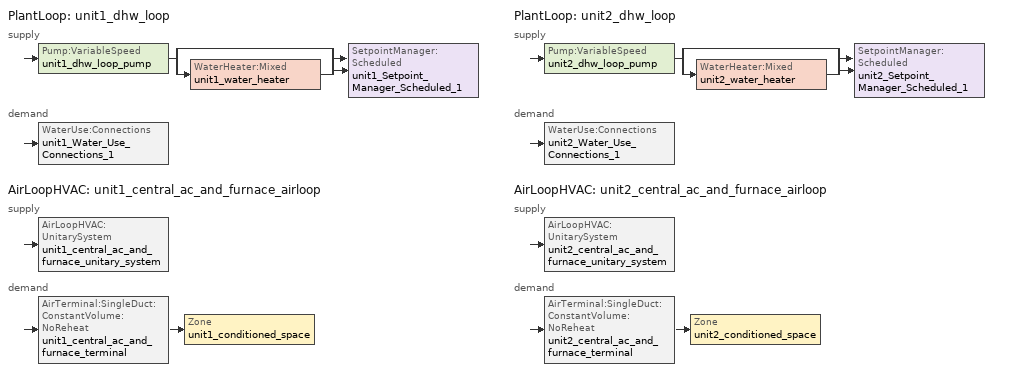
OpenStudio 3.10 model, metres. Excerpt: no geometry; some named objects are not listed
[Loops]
PlantLoop 'unit1_dhw_loop'
 supply: Pump:VariableSpeed 'unit1_dhw_loop_pump' > split
  | bypass
  | WaterHeater:Mixed 'unit1_water_heater'
  join > SetpointManager:Scheduled 'unit1_Setpoint_Manager_Scheduled_1'
 demand: WaterUse:Connections 'unit1_Water_Use_Connections_1'
AirLoopHVAC 'unit1_central_ac_and_furnace_airloop'
 supply: AirLoopHVAC:UnitarySystem 'unit1_central_ac_and_furnace_unitary_system'
 demand: AirTerminal:SingleDuct:ConstantVolume:NoReheat 'unit1_central_ac_and_furnace_terminal' > Zone 'unit1_conditioned_space'
PlantLoop 'unit2_dhw_loop'
 supply: Pump:VariableSpeed 'unit2_dhw_loop_pump' > split
  | bypass
  | WaterHeater:Mixed 'unit2_water_heater'
  join > SetpointManager:Scheduled 'unit2_Setpoint_Manager_Scheduled_1'
 demand: WaterUse:Connections 'unit2_Water_Use_Connections_1'
AirLoopHVAC 'unit2_central_ac_and_furnace_airloop'
 supply: AirLoopHVAC:UnitarySystem 'unit2_central_ac_and_furnace_unitary_system'
 demand: AirTerminal:SingleDuct:ConstantVolume:NoReheat 'unit2_central_ac_and_furnace_terminal' > Zone 'unit2_conditioned_space'
[EnergyManagementSystem:ProgramCallingManager]
unit1_infil_program_calling_manager: BeginZoneTimestepAfterInitHeatBalance; unit1_infil_program
unit1_crawlspace_unvented_1_duct_leakage_imbalance_infil_program_calling_manager: BeginZoneTimestepAfterInitHeatBalance; unit1_crawlspace_unvented_1_duct_leakage_imbalance_infil_program
unit1_natural_vent_program_calling_manager: BeginZoneTimestepAfterInitHeatBalance; unit1_natural_vent_program
unit1_central_ac_and_furnace_airloop_0_duct_program_calling_manager: EndOfSystemTimestepAfterHVACReporting; unit1_central_ac_and_furnace_airloop_0_duct_program
unit1_fridge_schedule_program_calling_manager: BeginZoneTimestepAfterInitHeatBalance; unit1_fridge_schedule_program
unit1_water_heater_EC_adj_ProgramManager: EndOfSystemTimestepBeforeHVACReporting; unit1_water_heater_EC_adj
unit1_central_ac_and_furnace_supply_fan_disaggregate_program_calling_manager_1: EndOfSystemTimestepBeforeHVACReporting; unit1_central_ac_and_furnace_supply_fan_disaggregate_program_1
unit1_central_ac_and_furnace_supply_fan_disaggregate_program_calling_manager: EndOfSystemTimestepBeforeHVACReporting; unit1_central_ac_and_furnace_supply_fan_disaggregate_program
unit2_infil_program_calling_manager: BeginZoneTimestepAfterInitHeatBalance; unit2_infil_program
unit2_crawlspace_unvented_1_duct_leakage_imbalance_infil_program_calling_manager: BeginZoneTimestepAfterInitHeatBalance; unit2_crawlspace_unvented_1_duct_leakage_imbalance_infil_program
unit2_natural_vent_program_calling_manager: BeginZoneTimestepAfterInitHeatBalance; unit2_natural_vent_program
unit2_central_ac_and_furnace_airloop_0_duct_program_calling_manager: EndOfSystemTimestepAfterHVACReporting; unit2_central_ac_and_furnace_airloop_0_duct_program
unit2_fridge_schedule_program_calling_manager: BeginZoneTimestepAfterInitHeatBalance; unit2_fridge_schedule_program
unit2_water_heater_EC_adj_ProgramManager: EndOfSystemTimestepBeforeHVACReporting; unit2_water_heater_EC_adj
unit2_central_ac_and_furnace_supply_fan_disaggregate_program_calling_manager_1: EndOfSystemTimestepBeforeHVACReporting; unit2_central_ac_and_furnace_supply_fan_disaggregate_program_1
unit2_central_ac_and_furnace_supply_fan_disaggregate_program_calling_manager: EndOfSystemTimestepBeforeHVACReporting; unit2_central_ac_and_furnace_supply_fan_disaggregate_program
unmet_hours_program_calling_manager: EndOfZoneTimestepBeforeZoneReporting; unmet_hours_program
total_loads_program_calling_manager: EndOfZoneTimestepAfterZoneReporting; total_loads_program
total_airflows_program_calling_manager: EndOfZoneTimestepAfterZoneReporting; total_airflows_program
[EnergyManagementSystem:Sensor]
Name | Output Variable or Output Meter Index Key | Output Variable or Output Meter
unit1_clothes_dryer_exhaust_0_sch_s | unit1_clothes_dryer | Schedule Value
unit1_mech_vent_bath_fan_0_sch_s | unit1_mech_vent_bath_fan_0_schedule | Schedule Value
unit1_mech_vent_range_fan_0_sch_s | unit1_mech_vent_range_fan_0_schedule | Schedule Value
unit1_clg_sp_s | unit1_cooling_setpoint | Schedule Value
unit1_htg_sp_s | unit1_heating_setpoint | Schedule Value
unit1_natural_vent_s | unit1_natural_vent_schedule | Schedule Value
unit1_central_ac_and_furnace_airloop_0_DZ_W_s | unit1_crawlspace___unvented | Zone Mean Air Humidity Ratio
unit1_central_ac_and_furnace_airloop_0_DZ_T_s | unit1_crawlspace___unvented | Zone Air Temperature
unit1_central_ac_and_furnace_airloop_Ra_W_s | unit1_Node_9 | System Node Humidity Ratio
unit1_central_ac_and_furnace_airloop_RA_T_s | unit1_Node_9 | System Node Temperature
unit1_central_ac_and_furnace_airloop_AH_Wout_s | unit1_Node_6 | System Node Humidity Ratio
unit1_central_ac_and_furnace_airloop_AH_Tout_s | unit1_Node_6 | System Node Temperature
unit1_central_ac_and_furnace_airloop_AH_VFR_s | unit1_Node_6 | System Node Current Density Volume Flow Rate
unit1_central_ac_and_furnace_airloop_AH_MFR_s | unit1_Node_6 | System Node Mass Flow Rate
unit1_central_ac_and_furnace_airloop_Fan_RTF_s_1 | unit1_central_ac_and_furnace_supply_fan | Fan Runtime Fraction Speed 2
unit1_central_ac_and_furnace_airloop_Fan_RTF_s | unit1_central_ac_and_furnace_supply_fan | Fan Runtime Fraction Speed 1
unit1_cool_season | unit1_cooling_season_schedule | Schedule Value
unit1_tout_s | unit1_conditioned_space | Zone Outdoor Air Drybulb Temperature
unit1_tin_s; unit1_fridge_tin_s | unit1_conditioned_space | Zone Mean Air Temperature
unit1_site_vw_s; unit2_site_vw_s |  | Site Wind Speed
unit1_win_s | unit1_conditioned_space | Zone Air Humidity Ratio
unit1_out_wt_s; unit2_out_wt_s |  | Site Outdoor Air Humidity Ratio
unit1_out_pb_s; unit2_out_pb_s |  | Site Outdoor Air Barometric Pressure
unit1_water_heater_off_cycle_parasitic | unit1_water_heater | Water Heater Off Cycle Parasitic Electricity Rate
unit1_water_heater_on_cycle_parasitic | unit1_water_heater | Water Heater On Cycle Parasitic Electricity Rate
unit1_water_heater_energy | unit1_water_heater | Water Heater NaturalGas Rate
unit1_central_ac_and_furnace_htg_coil_s | unit1_central_ac_and_furnace_htg_coil | Heating Coil Heating Energy
unit1_central_ac_and_furnace_supply_fan_s_1; unit1_central_ac_and_furnace_supply_fan_s | unit1_central_ac_and_furnace_supply_fan | Fan Electricity Energy
unit1_central_ac_and_furnace_clg_coil_s | unit1_central_ac_and_furnace_clg_coil | Cooling Coil Total Cooling Energy
unit2_clothes_dryer_exhaust_0_sch_s | unit2_clothes_dryer | Schedule Value
unit2_mech_vent_bath_fan_0_sch_s | unit2_mech_vent_bath_fan_0_schedule | Schedule Value
unit2_clg_sp_s | unit2_cooling_setpoint | Schedule Value
unit2_htg_sp_s | unit2_heating_setpoint | Schedule Value
unit2_natural_vent_s | unit2_natural_vent_schedule | Schedule Value
unit2_mech_vent_range_fan_0_sch_s | unit2_mech_vent_range_fan_0_schedule | Schedule Value
unit2_central_ac_and_furnace_airloop_0_DZ_W_s | unit2_crawlspace___unvented | Zone Mean Air Humidity Ratio
unit2_central_ac_and_furnace_airloop_0_DZ_T_s | unit2_crawlspace___unvented | Zone Air Temperature
unit2_central_ac_and_furnace_airloop_Ra_W_s | unit2_Node_9 | System Node Humidity Ratio
unit2_central_ac_and_furnace_airloop_RA_T_s | unit2_Node_9 | System Node Temperature
unit2_central_ac_and_furnace_airloop_AH_Wout_s | unit2_Node_6 | System Node Humidity Ratio
unit2_central_ac_and_furnace_airloop_AH_Tout_s | unit2_Node_6 | System Node Temperature
unit2_central_ac_and_furnace_airloop_AH_VFR_s | unit2_Node_6 | System Node Current Density Volume Flow Rate
unit2_central_ac_and_furnace_airloop_AH_MFR_s | unit2_Node_6 | System Node Mass Flow Rate
unit2_central_ac_and_furnace_airloop_Fan_RTF_s_1 | unit2_central_ac_and_furnace_supply_fan | Fan Runtime Fraction Speed 2
unit2_central_ac_and_furnace_airloop_Fan_RTF_s | unit2_central_ac_and_furnace_supply_fan | Fan Runtime Fraction Speed 1
unit2_cool_season | unit2_cooling_season_schedule | Schedule Value
unit2_tout_s | unit2_conditioned_space | Zone Outdoor Air Drybulb Temperature
unit2_tin_s; unit2_fridge_tin_s | unit2_conditioned_space | Zone Mean Air Temperature
unit2_win_s | unit2_conditioned_space | Zone Air Humidity Ratio
unit2_water_heater_off_cycle_parasitic | unit2_water_heater | Water Heater Off Cycle Parasitic Electricity Rate
unit2_water_heater_on_cycle_parasitic | unit2_water_heater | Water Heater On Cycle Parasitic Electricity Rate
unit2_water_heater_energy | unit2_water_heater | Water Heater NaturalGas Rate
unit2_central_ac_and_furnace_htg_coil_s | unit2_central_ac_and_furnace_htg_coil | Heating Coil Heating Energy
unit2_central_ac_and_furnace_supply_fan_s_1; unit2_central_ac_and_furnace_supply_fan_s | unit2_central_ac_and_furnace_supply_fan | Fan Electricity Energy
unit2_central_ac_and_furnace_clg_coil_s | unit2_central_ac_and_furnace_clg_coil | Cooling Coil Total Cooling Energy
unit1_conditioned_space_htg_unmet_s | unit1_conditioned_space | Zone Heating Setpoint Not Met Time
unit1_conditioned_space_clg_unmet_s | unit1_conditioned_space | Zone Cooling Setpoint Not Met Time
unit2_conditioned_space_htg_unmet_s | unit2_conditioned_space | Zone Heating Setpoint Not Met Time
unit2_conditioned_space_clg_unmet_s | unit2_conditioned_space | Zone Cooling Setpoint Not Met Time
htg_load_cond |  | Heating:EnergyTransfer:Zone:UNIT1_CONDITIONED_SPACE
clg_load_cond |  | Cooling:EnergyTransfer:Zone:UNIT1_CONDITIONED_SPACE
htg_load_duct |  | Heating:EnergyTransfer:Zone:UNIT1_CENTRAL_AC_AND_FURNACE_AIRLOOP_RET_AIR_ZONE
clg_load_duct |  | Cooling:EnergyTransfer:Zone:UNIT1_CENTRAL_AC_AND_FURNACE_AIRLOOP_RET_AIR_ZONE
htg_load_cond_1 |  | Heating:EnergyTransfer:Zone:UNIT2_CONDITIONED_SPACE
clg_load_cond_1 |  | Cooling:EnergyTransfer:Zone:UNIT2_CONDITIONED_SPACE
htg_load_duct_1 |  | Heating:EnergyTransfer:Zone:UNIT2_CENTRAL_AC_AND_FURNACE_AIRLOOP_RET_AIR_ZONE
clg_load_duct_1 |  | Cooling:EnergyTransfer:Zone:UNIT2_CENTRAL_AC_AND_FURNACE_AIRLOOP_RET_AIR_ZONE
[ElectricEquipment:Definition] Design Level Calculation Method=EquipmentLevel
Name | Design Level {W} | Fraction Latent | Fraction Radiant | Fraction Lost
unit1_dishwasher | 1239.2 | 0.3 | 0.18 | 0.4
unit1_clothes_washer | 1633.53 | 0.03 | 0.162 | 0.7
unit2_dishwasher | 1738.7 | 0.3 | 0.18 | 0.4
unit2_clothes_washer | 1137.65 | 0.03 | 0.162 | 0.7
[EnergyManagementSystem:Actuator]
Name | Actuated Component | Actuated Component Type | Actuated Component Control Type | Zone or Space
unit1_infil_flow_act | unit1_infil_flow | Zone Infiltration | Air Exchange Flow Rate
unit1_mech_vent_house_fan_latent_load_act | unit1_mech_vent_house_fan_latent_load | OtherEquipment | Power Level | unit1_conditioned_space_1
unit1_mech_vent_house_fan_sensible_load_act | unit1_mech_vent_house_fan_sensible_load | OtherEquipment | Power Level | unit1_conditioned_space_1
unit1_mech_vent_house_fan_cfis_act | unit1_mech_vent_house_fan_cfis | ElectricEquipment | Electricity Rate | unit1_conditioned_space_1
unit1_crawlspace_unvented_1_duct_leakage_imbalance_infil_flow_act | unit1_crawlspace_unvented_1_duct_leakage_imbalance_infil_flow | Zone Infiltration | Air Exchange Flow Rate
unit1_whole_house_fan_mix_act | unit1_whole_house_fan_mix | ZoneMixing | Air Exchange Flow Rate
unit1_whole_house_fan_act | unit1_whole_house_fan | ElectricEquipment | Electricity Rate | unit1_conditioned_space_1
unit1_whole_house_fan_flow_act | unit1_whole_house_fan_flow | Zone Infiltration | Air Exchange Flow Rate
unit1_natural_vent_flow_act | unit1_natural_vent_flow | Zone Infiltration | Air Exchange Flow Rate
unit1_central_ac_and_furnace_airloop_0_ZoneMixCondToDZ_mix_act | unit1_central_ac_and_furnace_airloop_0_ZoneMixCondToDZ_mix | ZoneMixing | Air Exchange Flow Rate
unit1_central_ac_and_furnace_airloop_0_ZoneMixDZToCond_mix_act | unit1_central_ac_and_furnace_airloop_0_ZoneMixDZToCond_mix | ZoneMixing | Air Exchange Flow Rate
[Zone equipment]
unit1_conditioned_space: unit1_central_ac_and_furnace_terminal
unit2_conditioned_space: unit2_central_ac_and_furnace_terminal
[Sizing:Zone] Zone Cooling Design Supply Air Temperature Input Method=SupplyAirTemperature; Zone Cooling Design Supply Air Temperature {C}=14; Zone Cooling Design Supply Air Temperature Difference {deltaC}=11.11; Zone Heating Design Supply Air Temperature Input Method=SupplyAirTemperature; Zone Heating Design Supply Air Temperature {C}=40; Zone Heating Design Supply Air Temperature Difference {deltaC}=11.11; Zone Cooling Design Supply Air Humidity Ratio {kg-H2O/kg-air}=0.0085; Zone Heating Design Supply Air Humidity Ratio {kg-H2O/kg-air}=0.008; Cooling Design Air Flow Method=DesignDay; Heating Design Air Flow Method=DesignDay; Account for Dedicated Outdoor Air System=No; Dedicated Outdoor Air System Control Strategy=NeutralSupplyAir; Dedicated Outdoor Air Low Setpoint Temperature for Design {C}=autosize; Dedicated Outdoor Air High Setpoint Temperature for Design {C}=autosize; Zone Load Sizing Method=Sensible Load Only No Latent Load; Zone Latent Cooling Design Supply Air Humidity Ratio Input Method=HumidityRatioDifference; Zone Cooling Design Supply Air Humidity Ratio Difference {kgWater/kgDryAir}=0.005; Zone Latent Heating Design Supply Air Humidity Ratio Input Method=HumidityRatioDifference; Zone Humidification Design Supply Air Humidity Ratio Difference {kgWater/kgDryAir}=0.005; Sizing Option=Coincident
unit1_conditioned_space; unit2_conditioned_space
[WaterUse:Equipment:Definition]
Name | Peak Flow Rate {m3/s} | Target Temperature Schedule
unit1_dishwasher | 1.48444e-05
unit1_clothes_washer | 1.21998e-05
unit1_dhw_distribution_waste | 6.89273e-06 | unit1_mixed_water_temperature_schedule
unit1_dhw_fixtures | 1.69928e-05 | unit1_mixed_water_temperature_schedule
unit2_dishwasher | 1.60276e-05
unit2_clothes_washer | 1.82607e-05
unit2_dhw_distribution_waste | 7.46528e-06 | unit2_mixed_water_temperature_schedule
unit2_dhw_fixtures | 1.84043e-05 | unit2_mixed_water_temperature_schedule
[WaterUse:Connections] Drain Water Heat Exchanger Type=None; Drain Water Heat Exchanger Destination=Plant
Name | Water Use Equipment Name 1 | Water Use Equipment Name 2 | Water Use Equipment Name 3 | Water Use Equipment Name 4
unit1_Water_Use_Connections_1 | unit1_dhw_fixtures | unit1_dhw_distribution_waste | unit1_clothes_washer | unit1_dishwasher
unit2_Water_Use_Connections_1 | unit2_dhw_fixtures | unit2_dhw_distribution_waste | unit2_clothes_washer | unit2_dishwasher
[WaterHeater:Sizing] Design Mode=PeakDraw; Time Storage Can Meet Peak Draw {hr}=0.538503; Time for Tank Recovery {hr}=0; Nominal Tank Volume for Autosizing Plant Connections {m3}=1
unit1_water_heater; unit2_water_heater
[WaterHeater:Mixed] Tank Volume {m3}=0.107884; Deadband Temperature Difference {deltaC}=2; Maximum Temperature Limit {C}=99; Heater Control Type=Cycle; Heater Maximum Capacity {W}=10550.6; Heater Minimum Capacity {W}=0; Heater Fuel Type=NaturalGas; Heater Thermal Efficiency=0.785176; Off Cycle Parasitic Fuel Consumption Rate {W}=0; Off Cycle Parasitic Fuel Type=Electricity; Off Cycle Parasitic Heat Fraction to Tank=0; On Cycle Parasitic Fuel Consumption Rate {W}=0; On Cycle Parasitic Fuel Type=Electricity; On Cycle Parasitic Heat Fraction to Tank=0; Ambient Temperature Indicator=ThermalZone; Off Cycle Loss Coefficient to Ambient Temperature {W/K}=2.30013; Off Cycle Loss Fraction to Thermal Zone=0.91; On Cycle Loss Coefficient to Ambient Temperature {W/K}=2.30013; On Cycle Loss Fraction to Thermal Zone=1; Use Side Effectiveness=1; Source Side Effectiveness=1; Use Side Design Flow Rate {m3/s}=autosize; Source Side Design Flow Rate {m3/s}=autosize; Indirect Water Heating Recovery Time {hr}=1.5; Source Side Flow Control Mode=IndirectHeatPrimarySetpoint
Name | Setpoint Temperature Schedule | Ambient Temperature Thermal Zone
unit1_water_heater | unit1_water_heater_setpoint | unit1_conditioned_space
unit2_water_heater | unit2_water_heater_setpoint | unit2_conditioned_space
[SetpointManager:Scheduled] Control Variable=Temperature
Name | Schedule | Setpoint Node or NodeList
unit1_Setpoint_Manager_Scheduled_1 | unit1_dhw_temp | unit1_Node_12
unit2_Setpoint_Manager_Scheduled_1 | unit2_dhw_temp | unit2_Node_12
[Pump:VariableSpeed] Rated Flow Rate {m3/s}=0.01; Rated Pump Head {Pa}=1; Rated Power Consumption {W}=0; Motor Efficiency=0.85; Fraction of Motor Inefficiencies to Fluid Stream=0; Coefficient 1 of the Part Load Performance Curve=0; Coefficient 2 of the Part Load Performance Curve=1; Coefficient 3 of the Part Load Performance Curve=0; Coefficient 4 of the Part Load Performance Curve=0; Minimum Flow Rate {m3/s}=0; Pump Control Type=Intermittent; Skin Loss Radiative Fraction=0.5; Design Power Sizing Method=PowerPerFlowPerPressure; Design Electric Power per Unit Flow Rate {W/(m3/s)}=348701.1; Design Shaft Power per Unit Flow Rate per Unit Head {W-s/m3-Pa}=1.28205; Design Minimum Flow Rate Fraction=0
unit1_dhw_loop_pump; unit2_dhw_loop_pump
[Sizing:Plant] Loop Type=Heating; Design Loop Exit Temperature {C}=52.6667; Loop Design Temperature Difference {deltaC}=5.55556; Sizing Option=NonCoincident; Zone Timesteps in Averaging Window=1; Coincident Sizing Factor Mode=None
unit1_dhw_loop; unit2_dhw_loop
[PlantLoop] Fluid Type=Water; Glycol Concentration=0; Maximum Loop Flow Rate {m3/s}=0.01; Plant Loop Volume {m3}=0.003; Load Distribution Scheme=Optimal
unit1_dhw_loop; unit2_dhw_loop
[AirTerminal:SingleDuct:ConstantVolume:NoReheat] Maximum Air Flow Rate {m3/s}=0.282697
Name | Availability Schedule
unit1_central_ac_and_furnace_terminal | Always On Discrete
unit2_central_ac_and_furnace_terminal | unit2_Always_On_Discrete
[Sizing:System] Central Heating Maximum System Air Flow Ratio=0.3; Preheat Design Temperature {C}=7; Preheat Design Humidity Ratio {kg-H2O/kg-Air}=0.008; Precool Design Temperature {C}=12.8; Precool Design Humidity Ratio {kg-H2O/kg-Air}=0.008; Central Cooling Design Supply Air Temperature {C}=12.8; Central Heating Design Supply Air Temperature {C}=16.7; 100% Outdoor Air in Cooling=Yes; 100% Outdoor Air in Heating=Yes; Central Cooling Design Supply Air Humidity Ratio {kg-H2O/kg-Air}=0.0085; Zone Maximum Outdoor Air Fraction=1; Cooling Supply Air Flow Rate Per Floor Area {m3/s-m2}=0.00996765; Cooling Fraction of Autosized Cooling Supply Air Flow Rate=1; Cooling Supply Air Flow Rate Per Unit Cooling Capacity {m3/s-W}=3.94755e-05; Heating Supply Air Flow Rate Per Floor Area {m3/s-m2}=0.00996765; Heating Fraction of Autosized Heating Supply Air Flow Rate=1; Heating Fraction of Autosized Cooling Supply Air Flow Rate=1; Heating Supply Air Flow Rate Per Unit Heating Capacity {m3/s-W}=3.15882e-05; Cooling Design Capacity Method=CoolingDesignCapacity; Cooling Design Capacity {W}=autosize; Cooling Design Capacity Per Floor Area {W/m2}=234.7; Fraction of Autosized Cooling Design Capacity=1; Heating Design Capacity Method=HeatingDesignCapacity; Heating Design Capacity {W}=autosize; Heating Design Capacity Per Floor Area {W/m2}=157; Fraction of Autosized Heating Design Capacity=1; Central Cooling Capacity Control Method=OnOff; Occupant Diversity=autosize
unit1_central_ac_and_furnace_airloop; unit2_central_ac_and_furnace_airloop
[AirLoopHVAC] Design Supply Air Flow Rate {m3/s}=0.282697; Design Return Air Flow Fraction of Supply Air Flow=1
Name | Availability Schedule
unit1_central_ac_and_furnace_airloop | Always On Discrete
unit2_central_ac_and_furnace_airloop | unit2_Always_On_Discrete
[AirLoopHVAC:UnitarySystem] Control Type=Load; Dehumidification Control Type=None; Fan Placement=BlowThrough; DX Heating Coil Sizing Ratio=1; Use DOAS DX Cooling Coil=No; DOAS DX Cooling Coil Leaving Minimum Air Temperature {C}=2; Latent Load Control=SensibleOnlyLoadControl; Supply Air Flow Rate Method During Cooling Operation=SupplyAirFlowRate; Supply Air Flow Rate During Cooling Operation {m3/s}=0.165654; Supply Air Flow Rate Method During Heating Operation=SupplyAirFlowRate; Supply Air Flow Rate During Heating Operation {m3/s}=0.282697; Supply Air Flow Rate Method When No Cooling or Heating is Required=SupplyAirFlowRate; Supply Air Flow Rate When No Cooling or Heating is Required {m3/s}=0; No Load Supply Air Flow Rate Control Set To Low Speed=Yes; Maximum Supply Air Temperature {C}=48.8889; Maximum Outdoor Dry-Bulb Temperature for Supplemental Heater Operation {C}=21; Ancilliary On-Cycle Electric Power {W}=0; Ancilliary Off-Cycle Electric Power {W}=0
Name | Controlling Zone or Thermostat Location | Availability Schedule | Supply Fan | Supply Air Fan Operating Mode Schedule | Heating Coil | Cooling Coil
unit1_central_ac_and_furnace_unitary_system | unit1_conditioned_space | Always On Discrete | unit1_central_ac_and_furnace_supply_fan | unit1_central_ac_and_furnace_auto_fan_schedule | unit1_central_ac_and_furnace_htg_coil | unit1_central_ac_and_furnace_clg_coil
unit2_central_ac_and_furnace_unitary_system | unit2_conditioned_space | unit2_Always_On_Discrete | unit2_central_ac_and_furnace_supply_fan | unit2_central_ac_and_furnace_auto_fan_schedule | unit2_central_ac_and_furnace_htg_coil | unit2_central_ac_and_furnace_clg_coil
[Coil:Cooling:DX:SingleSpeed] Rated Total Cooling Capacity {W}=3592.54; Rated Sensible Heat Ratio=0.708; Rated COP {W/W}=3.76393; Rated Air Flow Rate {m3/s}=0.18417; Rated Evaporator Fan Power Per Volume Flow Rate 2017 {W/(m3/s)}=773.3; Rated Evaporator Fan Power Per Volume Flow Rate 2023 {W/(m3/s)}=934.4; Minimum Outdoor Dry-Bulb Temperature for Compressor Operation {C}=-25; Nominal Time for Condensate Removal to Begin {s}=1000; Ratio of Initial Moisture Evaporation Rate and Steady State Latent Capacity=1.5; Maximum Cycling Rate {cycles/hr}=3; Latent Capacity Time Constant {s}=45; Condenser Type=AirCooled; Evaporative Condenser Effectiveness=0.9; Evaporative Condenser Air Flow Rate {m3/s}=autosize; Evaporative Condenser Pump Rated Power Consumption {W}=autosize; Crankcase Heater Capacity {W}=9.75583; Maximum Outdoor Dry-Bulb Temperature for Crankcase Heater Operation {C}=10; Basin Heater Capacity {W/K}=0; Basin Heater Setpoint Temperature {C}=2
Name | Availability Schedule | Total Cooling Capacity Function of Temperature Curve | Total Cooling Capacity Function of Flow Fraction Curve | Energy Input Ratio Function of Temperature Curve | Energy Input Ratio Function of Flow Fraction Curve | Part Load Fraction Correlation Curve
unit1_central_ac_and_furnace_clg_coil | Always On Discrete | unit1_Cool_CAP_fT1 | unit1_Cool_CAP_fFF1 | unit1_Cool_EIR_fT1 | unit1_Cool_EIR_fFF1 | unit1_Cool_PLF_fPLR1
unit2_central_ac_and_furnace_clg_coil | unit2_Always_On_Discrete | unit2_Cool_CAP_fT1 | unit2_Cool_CAP_fFF1 | unit2_Cool_EIR_fT1 | unit2_Cool_EIR_fFF1 | unit2_Cool_PLF_fPLR1
[Coil:Heating:Gas] Gas Burner Efficiency=0.78; Nominal Capacity {W}=8776.31; On Cycle Parasitic Electric Load {W}=0; Off Cycle Parasitic Gas Load {W}=0; Fuel Type=NaturalGas
Name | Availability Schedule
unit1_central_ac_and_furnace_htg_coil | Always On Discrete
unit2_central_ac_and_furnace_htg_coil | unit2_Always_On_Discrete
[Schedule:Constant]
Name | Value
unit1_mixed_water_temperature_schedule; unit2_mixed_water_temperature_schedule | 40.5556
unit1_water_heater_setpoint; unit1_dhw_temp; unit2_water_heater_setpoint; unit2_dhw_temp | 52.6667
unit1_central_ac_and_furnace_auto_fan_schedule; unit2_central_ac_and_furnace_auto_fan_schedule | 0
Always On Discrete; unit2_Always_On_Discrete | 1
[Schedule:File] Rows to Skip at Top=1; Number of Hours of Data=8760; Interpolate to Timestep=Yes; Minutes per Item=60; Translate File With Relative Path=Yes
Name | External File | Column Number
unit1_dishwasher | unit1_External_File_1 | 7
unit1_clothes_washer | unit1_External_File_1 | 9
unit2_dishwasher | unit2_External_File_1 | 7
unit2_clothes_washer | unit2_External_File_1 | 9
[Curve:Quadratic] Minimum Value of x=0
Name | Coefficient1 Constant | Coefficient2 x | Coefficient3 x**2 | Maximum Value of x | Minimum Curve Output | Maximum Curve Output
unit1_Cool_PLF_fPLR1; unit2_Cool_PLF_fPLR1 | 0.92 | 0.08 | 0 | 1 | 0.7 | 1
unit1_Cool_EIR_fFF1; unit2_Cool_EIR_fFF1 | 1.14349 | -0.13944 | -0.00404779 | 2 | 0 | 2
unit1_Cool_CAP_fFF1; unit2_Cool_CAP_fFF1 | 0.718664 | 0.417974 | -0.136638 | 2 | 0 | 2
[Table:Lookup]
unit1_Cool_EIR_fT1; unit2_Cool_EIR_fT1: None, 1, 0, Dimensionless, 0.279813, 0.444942, 0.631434, 0.848932, 1.07061, 0.264444, 0.420504, 0.596752, 0.797299, 1, 0.228341, 0.363095, 0.515281, 0.6943, 0.886851
unit1_Cool_CAP_fT1; unit2_Cool_CAP_fT1: None, 1, 0, Dimensionless, 1.16415, 1.09761, 1.03099, 0.970396, 0.922102, 1.28585, 1.21235, 1.13876, 1.06526, 1, 1.43096, 1.34917, 1.26728, 1.1848, 1.11129
